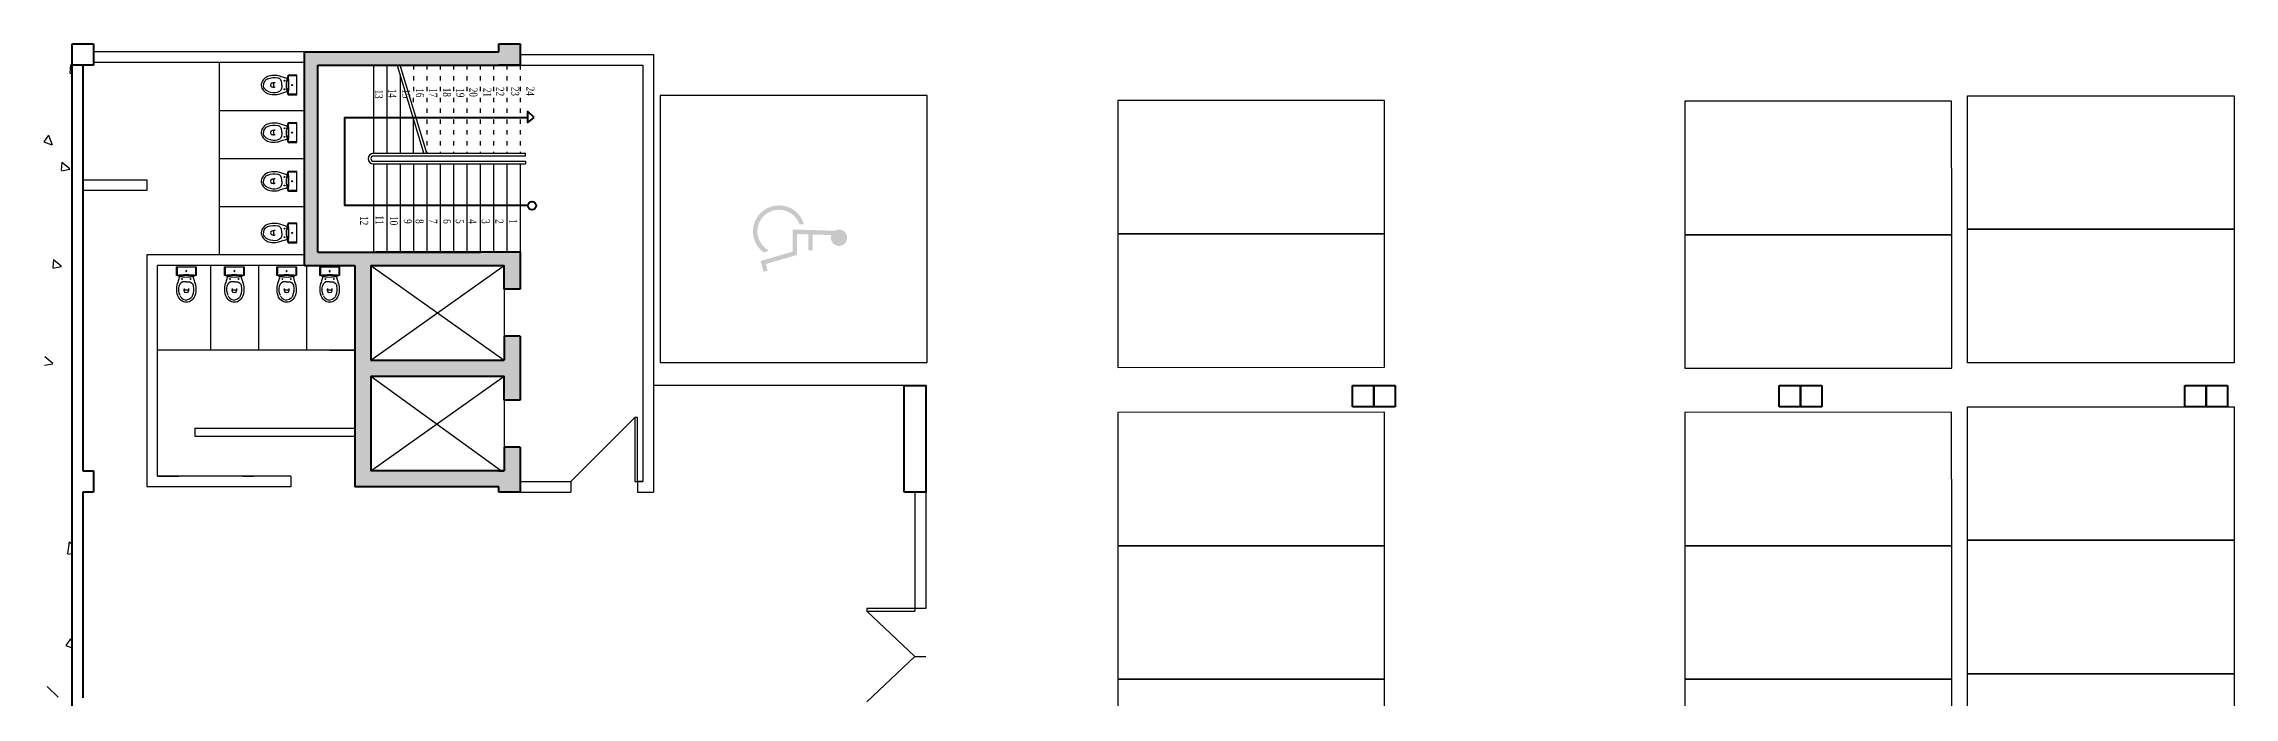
# Model space of a CAD drawing. Header units: metres. Extents: x -2370498 to 1228044, y -644254 to 236701.
# Drawn here: x 818045 to 824111, y 190813 to 192621 of the extents above; entities that cross this region are included whole.
import ezdxf

# ---------------------------------------------------------------- set-up
doc = ezdxf.new("R2010")
doc.units = ezdxf.units.M
doc.header["$MEASUREMENT"] = 0
doc.linetypes.add('ACAD_ISO03W100', pattern=[30, 12, -18])
doc.layers.add('PI-DISABLE CARPARK', color=8, linetype='Continuous', lineweight=9)
doc.styles.add('OLCU', font='arial.ttf', dxfattribs={"width": 0.75})

# ---------------------------------------------------------------- blocks, each defined once
blk = doc.blocks.new('klozet5-U')
at = {"color": 0, "linetype": 'Continuous'}
for p, q in [((-16.9, 11.8), (-15.9, 17)), ((-16.9, -11.8), (-15.9, -17))]:
    blk.add_line(p, q, dxfattribs=at)
at = {"color": 0, "linetype": 'Continuous', "flags": 128}
blk.add_lwpolyline([(-18.5, 12.1), (-20.3, 12.7), (-26, 14.4), (-29.7, 15.6), (-31.6, 16.3), (-34.4, 17), (-36.9, 17.6), (-40.2, 17.9), (-44.6, 17.9), (-46.9, 17.7), (-50.5, 17.1), (-54.6, 15.8), (-56.8, 14.9), (-59.1, 13.7), (-60.7, 12.4), (-62.6, 10.4), (-64.4, 7.9), (-65.6, 5.6), (-66.2, 3.1), (-66.5, 1), (-66.5, 0), (-66.5, -1), (-66.2, -3.1), (-65.6, -5.6), (-64.4, -7.9), (-62.6, -10.4), (-60.7, -12.4), (-59.1, -13.7), (-56.8, -14.9), (-54.6, -15.8), (-50.5, -17.1), (-46.9, -17.7), (-44.6, -17.9), (-40.2, -17.9), (-36.9, -17.6), (-34.4, -17), (-31.6, -16.3), (-29.7, -15.6), (-26, -14.4), (-20.3, -12.7), (-18.5, -12.1)], dxfattribs=at)
at = {"color": 0, "linetype": 'Continuous'}
for points in [[(-40.6, 4.3, 0.015744), (-42.4, 4.3, 0.080363), (-46.6, 3.3, 0.291038), (-49.1, 0, 0.291038), (-46.6, -3.3, 0.080363), (-42.4, -4.3)], [(-45.4, -3.7, 0.504519), (-43.1, -2.1), (-43.1, 2.1, 0.504519), (-45.4, 3.7)], [(-28, 0), (-28, 3.2, 0.35423), (-35.9, 13.3)], [(-16.1, 18.2), (-18, 13.7, 0.143239), (-18, -13.7), (-17.1, -16), (-16.1, -18.2)], [(-18, -13.7, 0.744451), (-17.6, -13.7, 0.135377), (-16.9, 11.2, 0.014087), (-17.6, 13.7, 0.744451), (-18, 13.7)], [(-54.1, -11.7, 0.149339), (-35.9, -13.3, 0.149339)]]:
    blk.add_lwpolyline(points, format="xyb", dxfattribs=at)
for points in [[(-15.7, -18.5), (0, -18.5), (0, 18.5), (-15.7, 18.5)], [(0, 17.3), (-15.5, 17.3)], [(-28, 0), (-28, -3.2)], [(0, -17.3), (-15.5, -17.3)]]:
    blk.add_lwpolyline(points, dxfattribs=at)
for centre, radius in [((-23, 8), 0.8), ((-8.5, 0), 0.9), ((-23, -8), 0.8)]:
    blk.add_circle(centre, radius, dxfattribs=at)
for centre, radius, start, end in [((-50.5, 0), 12, 134.4767, 179.8424), ((-50.5, 1.2), 11.1, 109.6538, 137.7263), ((-15.4, 11.5), 1.5, 169.4239, 193.8052), ((-15.7, 18), 0.5, 90, 156.9338), ((-147, 0), 132.3, 352.0096, 7.9904), ((-15.5, 16.9), 0.4, 90, 164.4239), ((-15.7, -18), 0.5, 203.0662, 270)]:
    blk.add_arc(centre, radius, start, end, dxfattribs=at)
at = {"color": 0, "linetype": 'Continuous', "extrusion": (0, 2.34291e-15, -1)}
for centre, radius, start, end in [((50.5, 0), 12, 314.4767, 359.8424), ((38.2, -3.4), 10.2, 179.1091, 257.1318), ((15.4, -11.5), 1.5, 349.4239, 13.8052)]:
    blk.add_arc(centre, radius, start, end, dxfattribs=at)
at = {"color": 0, "linetype": 'Continuous', "extrusion": (-2.34291e-15, 2.74462e-30, -1)}
for centre, radius, start, end in [((42.4, -17.2), 31.2, 68.0026, 101.9775), ((50.5, -1.2), 11.1, 289.6538, 317.7263), ((40.8, 24.3), 28.6, 269.6782, 273.2862), ((15.5, -16.9), 0.4, 270, 344.4239)]:
    blk.add_arc(centre, radius, start, end, dxfattribs=at)
blk = doc.blocks.new('DISABLE CARPARK')
at = {"layer": 'PI-DISABLE CARPARK'}
h = blk.add_hatch(color=256, dxfattribs=at)
h.paths.add_polyline_path([(3444931, -17526), (3444564, -17526), (3444571, -17331), (3444828, -17331), (3444493, -17302), (3444485, -17603), (3444873, -17603), (3445036, -18167), (3445226, -18117), (3445207, -18043), (3445089, -18074)])
h.paths.add_polyline_path([(3444581, -16926, 5.768623), (3444506, -16865), (3444493, -17302), (3444828, -17331), (3444851, -17331), (3444851, -17254), (3444573, -17254)])
h.paths.add_polyline_path([(3444396, -17485), (3444396, -17405, 1.415905), (3444889, -18111), (3444852, -18024, -1.473445)])

msp = doc.modelspace()

# ---------------------------------------------------------------- hatches: boundary and pattern name
h = msp.add_hatch(color=0)
h.dxf.hatch_style = 1
h.paths.add_polyline_path([(819364.58157, 191380.09073), (819364.58157, 191439.1839), (819364.58157, 191505.30012), (819320.26169, 191505.30012), (819320.26169, 191439.1839), (818950.92939, 191439.1839), (818950.92939, 191701.40983), (819320.26169, 191701.40983), (819320.26169, 191635.30509), (819364.58157, 191635.30509), (819364.58157, 191811.84593), (819320.26169, 191811.84593), (819320.26169, 191745.72971), (818950.92939, 191745.72971), (818950.92939, 192007.95564), (819283.32846, 192007.95564), (819320.26169, 192007.96086), (819320.26169, 191941.8509), (819364.58157, 191941.8509), (819364.58157, 192007.96712), (819364.58157, 192044.88887), (818964.63729, 192044.88261), (818804.26187, 192044.88887), (818804.26187, 192561.95409), (819364.58157, 192561.95409), (819364.58157, 192598.88732), (819364.58157, 192621.04726), (819305.4884, 192621.04726), (819305.4884, 192598.88732), (818767.32864, 192598.88732), (818767.32864, 192007.95564), (818906.60951, 192007.95564), (818906.60951, 191786.35626), (818906.60951, 191394.86402), (819305.4884, 191394.86402), (819305.4884, 191380.09073)])

# ---------------------------------------------------------------- linework, layer by layer
at = {"color": 0, "lineweight": 40}
for p, q in [((818123.62504, 192561.95409), (818123.62504, 192621.04726)), ((818123.62504, 192621.04726), (818182.71821, 192621.04726)), ((818123.62504, 192561.95409), (818123.62504, 192621.04726)), ((818123.62504, 192621.04726), (818182.71821, 192621.04726)), ((818123.62504, 189075.45718), (818123.62504, 192621.04726)), ((818182.71821, 192621.04726), (818182.71821, 192598.88732)), ((818182.71821, 192621.04726), (818182.71821, 192561.95409)), ((818767.32864, 192007.95564), (818767.32864, 192598.88732)), ((818767.32864, 192598.88732), (819305.4884, 192598.88732)), ((819305.4884, 192598.88732), (819305.4884, 192621.04726)), ((819305.4884, 192621.04726), (819364.58157, 192621.04726)), ((819364.58157, 192621.04726), (819364.58157, 192561.95409)), ((819364.58157, 192598.88732), (819364.58157, 192561.95409)), ((818182.71821, 192561.95409), (818123.62504, 192561.95409)), ((818153.17162, 192561.95409), (818153.17162, 191439.1839)), ((818182.71821, 192561.95409), (818160.55827, 192561.95409)), ((818804.26187, 192044.88887), (818804.26187, 192561.95409)), ((818804.26187, 192561.95409), (819364.58157, 192561.95409)), ((819364.58157, 192561.95409), (819305.4884, 192561.95409)), ((819402.84264, 192417.2171), (819384.99745, 192435.0623)), ((819384.99745, 192435.0623), (819384.99745, 192417.2171)), ((819384.99745, 192417.2171), (819384.99745, 192402.44381)), ((819384.99745, 192402.44381), (819402.84264, 192417.2171)), ((818804.26187, 192044.88887), (819253.78188, 192044.88887)), ((819364.58157, 192044.88887), (818964.63729, 192044.88261)), ((819364.58157, 192044.88887), (819364.58157, 192007.96712)), ((818767.32864, 192007.95564), (818906.60951, 192007.95564)), ((818906.60951, 192007.95564), (818906.60951, 191394.86402)), ((818950.92939, 192007.95564), (819283.32846, 192007.95564)), ((818950.92939, 192007.95564), (818950.92939, 191745.72971)), ((819253.78188, 192007.95564), (819283.32846, 192007.95564)), ((819283.32846, 192007.95564), (819320.26169, 192007.96086)), ((819320.26169, 191941.8509), (819320.26169, 192007.96086)), ((819364.58157, 192007.96712), (819364.58157, 191941.8509)), ((819364.58157, 192007.96712), (819364.58157, 191941.8509)), ((819364.58157, 191941.8509), (819320.26169, 191941.8509)), ((819364.58157, 191811.84593), (819320.26169, 191811.84593)), ((819320.26169, 191811.84593), (819320.26169, 191745.72971)), ((819364.58157, 191811.84593), (819364.58157, 191635.30509)), ((819364.58157, 191811.84593), (819364.58157, 191745.72971)), ((818950.92939, 191745.72971), (819320.26169, 191745.72971)), ((818950.92939, 191701.40983), (818950.92939, 191439.1839)), ((818950.92939, 191701.40983), (819320.26169, 191701.40983)), ((819320.26169, 191635.30509), (819320.26169, 191701.41505)), ((821669.21512, 191616.4634), (821669.21512, 191675.55657)), ((821669.21512, 191675.55657), (821728.30829, 191675.55657)), ((821728.30829, 191675.55657), (821728.30829, 191616.4634)), ((821728.30829, 191616.4634), (821728.30829, 191675.55657)), ((821728.30829, 191675.55657), (821787.40145, 191675.55657)), ((821787.40145, 191675.55657), (821787.40145, 191616.4634)), ((822851.07848, 191616.4634), (822851.07848, 191675.55657)), ((822851.07848, 191675.55657), (822910.17165, 191675.55657)), ((822910.17165, 191675.55657), (822910.17165, 191616.4634)), ((822910.17165, 191616.4634), (822910.17165, 191675.55657)), ((822910.17165, 191675.55657), (822969.26481, 191675.55657)), ((822969.26481, 191675.55657), (822969.26481, 191616.4634)), ((823973.84867, 191616.4634), (823973.84867, 191675.55657)), ((823973.84867, 191675.55657), (824032.94184, 191675.55657)), ((824032.94184, 191675.55657), (824032.94184, 191616.4634)), ((824032.94184, 191616.4634), (824032.94184, 191675.55657)), ((824032.94184, 191675.55657), (824092.03501, 191675.55657)), ((824092.03501, 191675.55657), (824092.03501, 191616.4634)), ((819364.58157, 191635.30509), (819320.26169, 191635.30509)), ((821728.30829, 191616.4634), (821669.21512, 191616.4634)), ((821787.40145, 191616.4634), (821728.30829, 191616.4634)), ((822910.17165, 191616.4634), (822851.07848, 191616.4634)), ((822969.26481, 191616.4634), (822910.17165, 191616.4634)), ((824032.94184, 191616.4634), (823973.84867, 191616.4634)), ((824092.03501, 191616.4634), (824032.94184, 191616.4634)), ((819364.58157, 191505.30012), (819320.26169, 191505.30012)), ((819320.26169, 191505.30012), (819320.26169, 191439.1839)), ((819364.58157, 191505.30012), (819364.58157, 191439.1839)), ((818123.62504, 191380.09073), (818123.62504, 191439.1839)), ((818123.62504, 191380.09073), (818123.62504, 191439.1839)), ((818153.17162, 191439.1839), (818182.71821, 191439.1839)), ((818160.55827, 191439.1839), (818182.71821, 191439.1839)), ((818182.71821, 191439.1839), (818182.71821, 191380.09073)), ((818182.71821, 191439.1839), (818182.71821, 191380.09073)), ((819320.26169, 191439.1839), (818950.92939, 191439.1839)), ((819305.4884, 191439.1839), (819320.26169, 191439.1839)), ((819364.58157, 191439.1839), (819364.58157, 191380.09073)), ((818182.71821, 191380.09073), (818153.17162, 191380.09073)), ((818153.17162, 191380.09073), (818153.17162, 190811.31899)), ((818182.71821, 191380.09073), (818160.55827, 191380.09073)), ((819305.4884, 191394.86402), (818906.60951, 191394.86402)), ((819305.4884, 191380.09073), (819305.4884, 191394.86402)), ((819364.58157, 191380.09073), (819305.4884, 191380.09073))]:
    msp.add_line(p, q, dxfattribs=at)
at = {"color": 0}
for p, q in [((818767.32864, 192598.88732), (818182.71821, 192598.88732)), ((819364.58157, 192591.50067), (819733.91387, 192591.50067)), ((819733.91387, 192591.50067), (819733.91387, 191380.09073)), ((818767.32864, 192569.34074), (818182.71821, 192569.34074)), ((818767.32864, 192569.34074), (818530.95596, 192569.34074)), ((818530.95596, 192569.34074), (818530.95596, 192436.38111)), ((818958.31604, 192561.95409), (818958.31604, 192318.19477)), ((818995.24927, 192561.95409), (818995.24927, 192318.19477)), ((819098.97976, 192316.05259), (819025.1133, 192559.81191)), ((819106.04896, 192318.19477), (819032.1825, 192561.95409)), ((819032.1825, 192536.48355), (819032.1825, 192318.19477)), ((819364.58157, 192561.95409), (819704.36728, 192561.95409)), ((819704.36728, 192561.95409), (819704.36728, 191409.63731)), ((818530.95596, 192436.38111), (818767.32864, 192436.38111)), ((818530.95596, 192436.38111), (818530.95596, 192303.42148)), ((819068.32384, 192417.2171), (819067.78207, 192318.19477)), ((818530.95596, 192303.42148), (818767.32864, 192303.42148)), ((818530.95596, 192303.42148), (818530.95596, 192170.46185)), ((818958.31604, 192318.19477), (819379.48115, 192318.19477)), ((818958.31604, 192310.80813), (819379.48115, 192310.80813)), ((818958.31604, 192296.03483), (819379.48115, 192296.03483)), ((818958.31604, 192288.64819), (819379.48115, 192288.64819)), ((818958.31604, 192288.64819), (818958.31604, 192044.88887)), ((818995.24927, 192288.64819), (818995.24927, 192044.88887)), ((819032.1825, 192288.64819), (819032.1825, 192044.88887)), ((819069.11573, 192288.64819), (819069.11573, 192044.88887)), ((819106.04896, 192288.64819), (819106.04896, 192044.88887)), ((819142.98219, 192288.64819), (819142.98219, 192044.88887)), ((819179.91542, 192288.64819), (819179.91542, 192044.88887)), ((819216.84865, 192288.64819), (819216.84865, 192044.88887)), ((819253.78188, 192288.64819), (819253.78188, 192044.88261)), ((819290.71511, 192288.64819), (819290.71511, 192044.88887)), ((819327.64834, 192288.64819), (819327.64834, 192044.88887)), ((819364.58157, 192288.64819), (819364.58157, 192044.88887)), ((819379.48115, 192310.80813), (819379.48115, 192318.19477)), ((819379.48115, 192296.03483), (819379.48115, 192288.64819)), ((818153.17162, 192214.78173), (818153.17162, 192244.32831)), ((818153.17162, 192244.32831), (818330.45113, 192244.32831)), ((818330.45113, 192214.78173), (818153.17162, 192214.78173)), ((818330.45113, 192244.32831), (818330.45113, 192214.78173)), ((818530.95596, 192170.46185), (818767.32864, 192170.46185)), ((818530.95596, 192170.46185), (818530.95596, 192037.50222)), ((818767.32864, 192037.50222), (818330.45113, 192037.50222)), ((818359.99771, 192037.50222), (818330.45113, 192037.50222)), ((818330.45113, 192037.50222), (818330.45113, 192007.95564)), ((818330.45113, 192007.95564), (818330.45113, 191394.86402)), ((818767.32864, 192007.95564), (818359.99771, 192007.95564)), ((818359.99771, 191424.41061), (818359.99771, 192007.95564)), ((818507.73063, 191773.00875), (818507.73063, 192007.95564)), ((818640.69026, 191773.00875), (818640.69026, 192007.95564)), ((818773.64989, 191773.00875), (818773.64989, 192007.95564)), ((818906.60951, 192007.95564), (818906.60951, 191786.35626)), ((818950.92939, 191745.72971), (819320.26169, 192007.96086)), ((818950.92939, 192007.95564), (819320.26169, 191745.72971)), ((819320.26169, 191941.8509), (819320.26169, 191811.84593)), ((818837.69157, 191773.00875), (818359.99771, 191773.00875)), ((818507.73063, 191773.00875), (818359.99771, 191773.00875)), ((818640.69026, 191773.00875), (818507.73063, 191773.00875)), ((818773.64989, 191773.00875), (818640.69026, 191773.00875)), ((818906.60951, 191773.00875), (818773.64989, 191773.00875)), ((818837.69157, 191773.00875), (818906.60951, 191773.00875)), ((818950.92939, 191701.40983), (819312.87504, 191439.1839)), ((818950.92939, 191439.1839), (819320.26169, 191701.40983)), ((820428.25859, 191675.55657), (819733.91387, 191675.55657)), ((820428.25859, 191675.55657), (820428.25859, 191439.1839)), ((819320.26169, 191635.30509), (819320.26169, 191505.30012)), ((821728.30829, 191616.4634), (821787.40145, 191616.4634)), ((822910.17165, 191616.4634), (822969.26481, 191616.4634)), ((824032.94184, 191616.4634), (824092.03501, 191616.4634)), ((818463.41075, 191557.37023), (818906.60951, 191557.37023)), ((818463.41075, 191557.37023), (818463.41075, 191535.2103)), ((819504.92784, 191409.63731), (819682.20734, 191586.91682)), ((819689.59399, 191586.91682), (819682.20734, 191586.91682)), ((819682.20734, 191586.91682), (819682.20734, 191409.63731)), ((819689.59399, 191409.63731), (819689.59399, 191586.91682)), ((818463.41075, 191535.2103), (818906.60951, 191535.2103)), ((818729.33001, 191424.41061), (818359.99771, 191424.41061)), ((818359.99771, 191424.41061), (818419.09088, 191424.41061)), ((818596.37038, 191424.41061), (818625.91697, 191424.41061)), ((818729.33001, 191424.41061), (818729.33001, 191394.86402)), ((818729.33001, 191394.86402), (818330.45113, 191394.86402)), ((819364.58157, 191409.63731), (819504.92784, 191409.63731)), ((819364.58157, 191380.09073), (819504.92784, 191380.09073)), ((819504.92784, 191409.63731), (819504.92784, 191380.09073)), ((819682.20734, 191409.63731), (819704.36728, 191409.63731)), ((819704.36728, 191409.63731), (819689.59399, 191409.63731)), ((819689.59399, 191409.63731), (819689.59399, 191380.09073)), ((819689.59399, 191380.09073), (819733.91387, 191380.09073)), ((820457.80517, 191380.09073), (820457.80517, 191051.14273)), ((820487.35176, 191380.09073), (820487.35176, 191058.52938)), ((820457.80517, 191058.52938), (820324.84555, 191058.52938)), ((820324.84555, 191058.52938), (820324.84555, 191051.14273)), ((820487.35176, 191058.52938), (820457.80517, 191058.52938)), ((820457.80517, 191058.52938), (820457.80517, 191051.14273)), ((820324.84555, 191051.14273), (820457.80517, 191051.14273)), ((820457.80517, 190925.56975), (820324.84555, 191051.14273)), ((820457.80517, 190925.56975), (820324.84555, 190799.99677)), ((820457.80517, 190925.56975), (820487.35176, 190925.56975)), ((820457.80517, 190925.56975), (820487.35176, 190925.56975))]:
    msp.add_line(p, q, dxfattribs=at)
at = {"color": 0, "linetype": 'Continuous'}
for p, q in [((818119.28605, 192562.94086), (818117.32378, 192540.51204)), ((818117.61435, 192538.9361), (818123.62504, 192540.04485)), ((818119.28923, 192562.94058), (818123.62504, 192559.3024)), ((818045.43589, 192349.52746), (818068.11143, 192341.91896)), ((818058.04625, 192368.25041), (818045.4563, 192349.58504)), ((818058.42541, 192368.07853), (818068.511, 192341.80466)), ((818095.73876, 192293.79413), (818093.77649, 192271.36531)), ((818094.06692, 192269.79019), (818117.58806, 192274.12896)), ((818095.74195, 192293.79384), (818117.30083, 192275.70379)), ((818072.19147, 192024.6474), (818070.2292, 192002.21858)), ((818070.51948, 192000.64428), (818094.04063, 192004.98305)), ((818072.19468, 192024.64711), (818093.75356, 192006.55706)), ((818046.97204, 191731.49837), (818070.49319, 191735.83714)), ((818048.6474, 191755.50038), (818070.20628, 191737.41033)), ((818116.10221, 191242.683), (818110.92639, 191209.31028)), ((818116.73341, 191242.98061), (818123.62504, 191236.36813)), ((818111.60444, 191209.20515), (818123.62504, 191210.60354)), ((818106.35788, 190955.69985), (818123.62504, 190949.90606)), ((818118.96821, 190974.42275), (818106.37826, 190955.75738)), ((818119.34802, 190974.25058), (818123.62504, 190963.10856)), ((818054.62305, 190842.50763), (818085.08387, 190813.28063))]:
    msp.add_line(p, q, dxfattribs=at)
at = {"color": 0, "linetype": 'ACAD_ISO03W100'}
for p, q in [((819069.11573, 192561.95409), (819068.46072, 192442.23594)), ((819106.04896, 192561.95409), (819106.04896, 192318.19477)), ((819142.98219, 192561.95409), (819142.98219, 192318.19477)), ((819179.91542, 192561.95409), (819179.91542, 192318.19477)), ((819216.84865, 192561.95409), (819216.84865, 192318.19477)), ((819253.78188, 192561.95409), (819253.78188, 192318.19477)), ((819290.71511, 192561.95409), (819290.71511, 192318.19477)), ((819327.64834, 192561.95409), (819327.64834, 192318.19477)), ((819364.58157, 192561.95409), (819364.58157, 192318.19477))]:
    msp.add_line(p, q, dxfattribs=at)
at = {"color": 0}
for points in [[(820491.2316, 191739.03641), (820491.2316, 192477.70101), (819752.567, 192477.70101), (819752.567, 191739.03641)], [(821758.11443, 192095.19513), (821758.02317, 192464.52742), (821019.35859, 192464.34489), (821019.44985, 192095.0126)], [(823328.44665, 192092.94527), (823328.35539, 192462.27755), (822589.69082, 192462.09503), (822589.78208, 192092.76274)], [(823372.05694, 192107.98191), (823372.05694, 192477.31421), (824110.72154, 192477.31421), (824110.72154, 192107.98191)], [(821758.20569, 191725.86284), (821758.11443, 192095.19513), (821019.44985, 192095.0126), (821019.54111, 191725.68032)], [(823328.53792, 191723.61298), (823328.44665, 192092.94527), (822589.78208, 192092.76274), (822589.87334, 191723.43045)], [(823372.05694, 191738.64961), (823372.05694, 192107.98191), (824110.72154, 192107.98191), (824110.72154, 191738.64961)], [(821669.21512, 191616.4634), (821669.21512, 191675.55657), (821787.40145, 191675.55657), (821787.40145, 191616.4634)], [(823372.05694, 191247.1311), (823372.05694, 191616.4634), (824110.72154, 191616.4634), (824110.72154, 191247.1311)], [(821758.02317, 191232.09446), (821757.93191, 191601.42675), (821019.26733, 191601.24423), (821019.35859, 191231.91194)], [(823328.44665, 191232.09446), (823328.35539, 191601.42675), (822589.69082, 191601.24423), (822589.78208, 191231.91194)], [(823372.05694, 190877.7988), (823372.05694, 191247.1311), (824110.72154, 191247.1311), (824110.72154, 190877.7988)], [(821758.11443, 190862.76217), (821758.02317, 191232.09446), (821019.35859, 191231.91194), (821019.44985, 190862.57965)], [(823328.53792, 190862.76217), (823328.44665, 191232.09446), (822589.78208, 191231.91194), (822589.87334, 190862.57965)], [(823372.05694, 190508.4665), (823372.05694, 190877.7988), (824110.72154, 190877.7988), (824110.72154, 190508.4665)], [(821758.20569, 190493.42988), (821758.11443, 190862.76217), (821019.44985, 190862.57965), (821019.54111, 190493.24736)], [(823328.62918, 190493.42988), (823328.53792, 190862.76217), (822589.87334, 190862.57965), (822589.9646, 190493.24736)]]:
    msp.add_lwpolyline(points, close=True, dxfattribs=at)
at = {"color": 0, "lineweight": 40}
msp.add_lwpolyline([(819386.02306, 192173.39226), (818878.72587, 192173.39226), (818878.72587, 192417.2171), (819384.99745, 192417.2171)], dxfattribs=at)
msp.add_lwpolyline([(820428.25859, 191380.09073), (820428.25859, 191675.55657), (820487.35176, 191675.55657), (820487.35176, 191380.09073)], close=True, dxfattribs=at)
msp.add_circle((819397.35177, 192173.39226), 11.32871, dxfattribs=at)
at = {"color": 0}
for radius in [14.77329, 7.38665]:
    msp.add_arc((818958.31604, 192303.42148), radius, 90, 270, dxfattribs=at)

# ---------------------------------------------------------------- block references
at = {"color": 0, "xscale": 1.477329200264254, "yscale": 1.477329200264254, "zscale": 1.477329200264254}
for p in [(818745.93655, 192507.08746), (818745.93655, 192375.39644), (818745.93655, 192240.67), (818745.93655, 192097.78064)]:
    msp.add_blockref('klozet5-U', p, dxfattribs=at)
at = {"color": 0, "rotation": 270}
for name, p, xscale, yscale, zscale in [('DISABLE CARPARK', (822893.22572, 734895.19167), 0.1575817813866035, 0.1575817813866035, 0.1575817813866035), ('klozet5-U', (818440.06918, 192004.21766), -1.477329200264254, 1.477329200264254, 1.477329200264254), ('klozet5-U', (818573.04714, 192004.21766), -1.477329200264254, 1.477329200264254, 1.477329200264254), ('klozet5-U', (818717.7591, 192004.21766), -1.477329200264254, 1.477329200264254, 1.477329200264254), ('klozet5-U', (818836.98606, 192004.21766), -1.477329200264254, 1.477329200264254, 1.477329200264254)]:
    msp.add_blockref(name, p, dxfattribs=dict(at, xscale=xscale, yscale=yscale, zscale=zscale))

# ---------------------------------------------------------------- texts
at = {"color": 0, "char_height": 22.159938, "width": 744.5917823, "attachment_point": 9, "rotation": 270, "style": 'OLCU'}
for s, insert in [('{\\fTimes New Roman|b0|i0|c162|p18;13}', (818962.25929, 192469.54241)), ('{\\fTimes New Roman|b0|i0|c162|p18;14}', (818999.64637, 192471.44443)), ('{\\fTimes New Roman|b0|i0|c162|p18;15}', (819037.66738, 192470.17641)), ('{\\fTimes New Roman|b0|i0|c162|p18;16}', (819075.50888, 192472.716)), ('{\\fTimes New Roman|b0|i0|c162|p18;17}', (819112.94832, 192472.716)), ('{\\fTimes New Roman|b0|i0|c162|p18;18}', (819150.35341, 192474.28394)), ('{\\fTimes New Roman|b0|i0|c162|p18;19}', (819187.65867, 192472.97465)), ('{\\fTimes New Roman|b0|i0|c162|p18;20}', (819223.65684, 192474.28394)), ('{\\fTimes New Roman|b0|i0|c162|p18;21}', (819262.59963, 192473.95662)), ('{\\fTimes New Roman|b0|i0|c162|p18;22}', (819298.05073, 192476.23947)), ('{\\fTimes New Roman|b0|i0|c162|p18;23}', (819339.2846, 192476.89411)), ('{\\fTimes New Roman|b0|i0|c162|p18;24}', (819381.82556, 192477.22143)), ('{\\fTimes New Roman|b0|i0|c162|p18;12}', (818921.40857, 192119.06634)), ('{\\fTimes New Roman|b0|i0|c162|p18;11}', (818964.7003, 192120.95246)), ('{\\fTimes New Roman|b0|i0|c162|p18;10}', (819003.44647, 192119.05044)), ('{\\fTimes New Roman|b0|i0|c162|p18;9}', (819042.02639, 192123.3034)), ('{\\fTimes New Roman|b0|i0|c162|p18;8}', (819074.65243, 192123.3034)), ('{\\fTimes New Roman|b0|i0|c162|p18;7}', (819112.87166, 192123.3034)), ('{\\fTimes New Roman|b0|i0|c162|p18;6}', (819150.70194, 192123.3034)), ('{\\fTimes New Roman|b0|i0|c162|p18;5}', (819185.85436, 192123.3034)), ('{\\fTimes New Roman|b0|i0|c162|p18;4}', (819221.70429, 192123.3034)), ('{\\fTimes New Roman|b0|i0|c162|p18;3}', (819257.83098, 192123.3034)), ('{\\fTimes New Roman|b0|i0|c162|p18;2}', (819296.01843, 192123.3034)), ('{\\fTimes New Roman|b0|i0|c162|p18;1}', (819334.15538, 192123.3034))]:
    msp.add_mtext(s, dxfattribs=dict(at, insert=insert))

doc.saveas('drawing.dxf')
